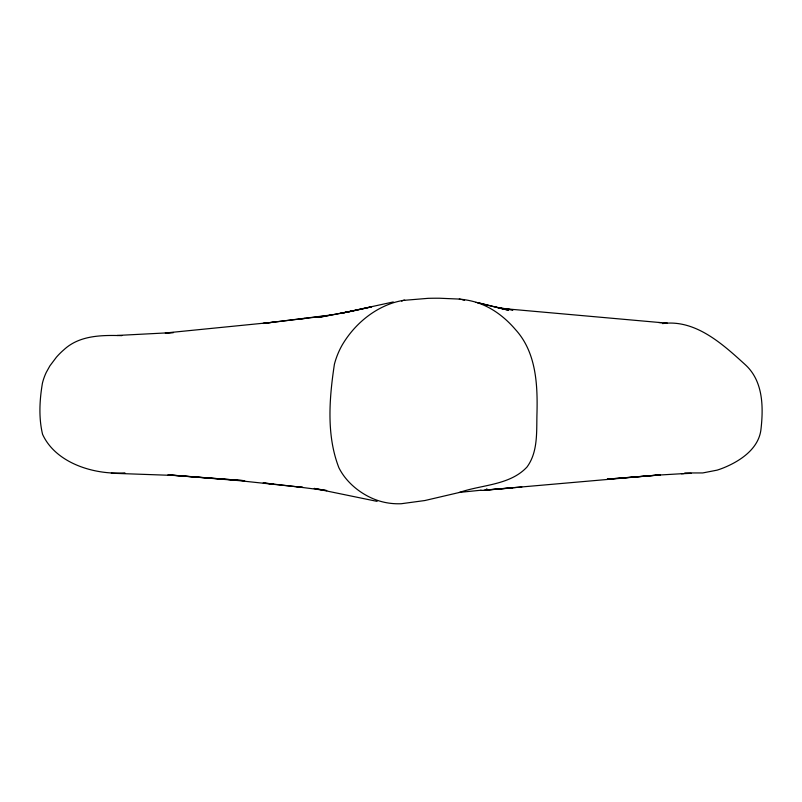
<?xml version="1.0" encoding="UTF-8"?>
<svg xmlns="http://www.w3.org/2000/svg" width="802" height="802" viewBox="0 0 802 802"><rect width="100%" height="100%" fill="white"/><g stroke="black" fill="none" stroke-linecap="round" stroke-linejoin="round"><path stroke-width="1.2" d="M486.894 488.819L485.721 489.972L521.841 486.994M401.682 301.171L402.965 300.509M403.246 300.399L428.148 298.334A350.324 350.324 0 0 1 439.586 298.234L459.285 299.076A86.776 86.776 0 0 1 476.137 302.254M404.689 300.138A85.102 85.102 0 0 0 393.07 302.835C371.607 309.863 353.512 325.752 342.153 345.101A79.619 79.619 0 0 0 334.414 364.198C329.281 398.113 326.213 435.285 338.945 467.857A59.368 59.368 0 0 0 344.659 476.949C352.138 486.634 362.293 494.172 373.562 498.904A64.24 64.24 0 0 0 395.316 503.716A79.318 79.318 0 0 0 401.2 503.736L424.89 500.528L459.586 492.418M459.345 492.478C481.551 484.649 509.861 485.451 527.004 467.015C538.342 451.576 536.408 431.035 536.989 412.92C537.691 384.028 536.057 352.078 515.455 329.552C506.333 318.885 495.095 309.772 482.032 304.419A68.25 68.25 0 0 0 476.117 302.314M353.492 310.865L318.354 317.442L353.492 310.865L371.587 306.845L340.549 313.452L393.301 301.953M459.837 492.358L480.879 490.233M331.577 314.925L262.986 323.457L305.021 318.404M298.956 319.176L322.885 316.249M273.632 322.193L165.302 333L173.523 332.539L117.132 335.467M662.462 323.597C695.274 319.066 722.472 343.968 744.868 364.329C763.063 380.539 763.514 406.273 761.048 428.659C759.354 446.764 743.594 458.684 728.296 465.782A93.142 90.506 -90 0 1 717.128 470.142L702.752 472.939L684.738 472.959M484.238 490.233L655.424 475.265L683.956 473.581M512.488 487.917L482.593 490.383M124.901 472.859C94.816 475.115 55.879 463.506 42.566 434.313C38.576 417.631 39.579 399.857 42.446 383.085A49.794 40.15 -90 0 1 46.255 372.409L49.914 365.832L56.441 357.161A85.243 68.731 -90 0 1 63.899 349.762C79.548 335.186 101.864 335.066 121.914 335.627M681.409 473.731L691.224 473.33M480.929 490.233L482.192 490.333M111.338 473.22L174.064 475.446L244.7 480.709L167.979 474.834L238.254 480.568L302.996 487.446L263.186 482.934L273.241 484.067M658.673 322.534L667.204 322.975M661.46 322.675L500.478 308.319L512.999 309.963L496.017 307.196L477.501 302.565M296.92 486.764L326.755 490.583L314.244 488.428L377.13 501.38M459.285 299.076L461.28 299.507M496.017 307.196L508.648 310.264L477.691 302.695M462.173 299.717L464.558 300.359M655.424 475.265L607.264 479.145L660.367 474.974L655.424 475.265"/></g></svg>
